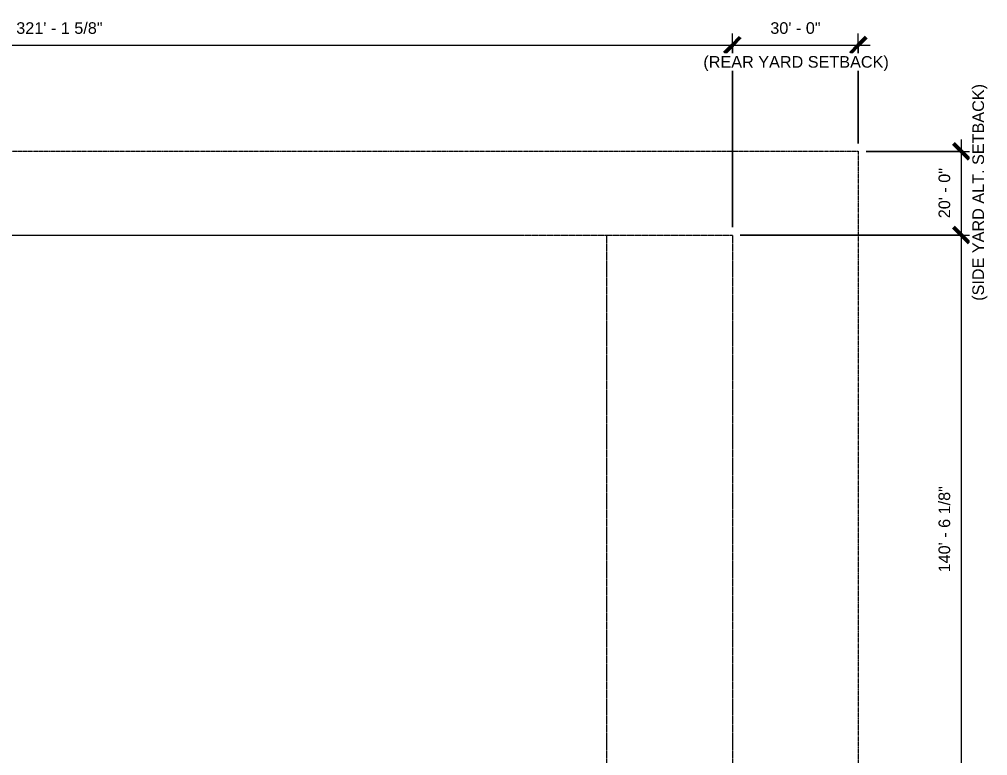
# Model space of a CAD drawing. Header units: inches. Extents: x 1 to 127281, y -26064 to 104775.
# Drawn here: x 24607 to 27378, y -20929 to -18820 of the extents above; entities that cross this region are included whole.
import ezdxf

# ---------------------------------------------------------------- set-up
doc = ezdxf.new("R2010")
doc.units = ezdxf.units.IN
doc.header["$MEASUREMENT"] = 0
doc.linetypes.add('Center 1_4_', pattern=[0.53125, 0.25, -0.09375, 0.09375, -0.09375])
doc.linetypes.add('Hidden', pattern=[0.28125, 0.1875, -0.09375])
for name, color, linetype, lineweight in [('A-ANNO-DIMS', 211, 'Continuous', 9), ('A-ANNO-DIMS-360', 211, 'Continuous', 9), ('A-PROP-SBCK', 71, 'Hidden', 15), ('PROP', 3, 'Center 1_4_', 9)]:
    doc.layers.add(name, color=color, linetype=linetype, lineweight=lineweight)
doc.styles.add('Arial_1', font='arial.ttf', dxfattribs={"height": 33.194237})
doc.dimstyles.new('Linear_-_3_32__Arial_1', dxfattribs={"dimscale": 12, "dimtxt": 33.75, "dimasz": 3.75, "dimexe": 2.8125, "dimexo": 1.875, "dimgap": 1.875, "dimtad": 1, "dimdec": 4, "dimrnd": 0.0625, "dimzin": 1, "dimdsep": 46, "dimlunit": 4, "dimtxsty": 'Arial_1', "dimblk1": 'OBLIQUE', "dimblk2": 'OBLIQUE', "dimsah": 1, "dimcen": 0.09, "dimdle": 2.8125, "dimazin": 0, "dimtfac": 1, "dimtdec": 4, "dimtix": 1, "dimtmove": 0, "dimatfit": 3, "dimfxl": 1, "dimtvp": 1, "dimtfill": 1, "dimfrac": 2, "dimtolj": 1, "dimtzin": 0, "dimarcsym": 2})

# ---------------------------------------------------------------- blocks, each defined once
blk = doc.blocks.new('DIMBLOCK88-Site Plan - Phase 1')
at = {"layer": 'A-ANNO-DIMS-360'}
for p, q in [((22793.9, -20866.6), (22793.9, -18860.3)), ((26647.5, -19415.7), (26647.5, -18860.3)), ((22793.9, -18894.1), (26647.5, -18894.1)), ((22793.9, -18894.1), (22793.9, -20866.6)), ((26647.5, -18894.1), (26647.5, -19415.7))]:
    blk.add_line(p, q, dxfattribs=at)
at = {"layer": 'A-ANNO-DIMS-360', "lineweight": 50}
for p, q in [((22793.9, -18894.1), (22771.4, -18916.6)), ((22793.9, -18894.1), (22816.4, -18871.6)), ((26647.5, -18894.1), (26625, -18916.6)), ((26647.5, -18894.1), (26670, -18871.6))]:
    blk.add_line(p, q, dxfattribs=at)
at = {"layer": 'A-ANNO-DIMS-360', "color": 0, "insert": (24597.9, -18828.5), "char_height": 33.194, "width": 294.715, "attachment_point": 1, "line_spacing_factor": 0.938532, "style": 'Arial_1', "bg_fill": 3, "box_fill_scale": 1.25, "bg_fill_color": 0, "bg_fill_transparency": 0}
blk.add_mtext('321\' - 1 5/8"', dxfattribs=at)
blk = doc.blocks.new('_Oblique')
at = {"color": 0, "linetype": 'ByBlock', "lineweight": -2}
blk.add_line((-0.5, -0.5), (0.5, 0.5), dxfattribs=at)
blk = doc.blocks.new('DIMBLOCK89-Site Plan - Phase 1')
at = {"layer": 'A-ANNO-DIMS-360'}
for p, q in [((26647.5, -19415.7), (26647.5, -18860.3)), ((27007.5, -19175.7), (27007.5, -18860.3)), ((26647.5, -18894.1), (27041.3, -18894.1)), ((26647.5, -18894.1), (26647.5, -19415.7)), ((27007.5, -18894.1), (27007.5, -19175.7))]:
    blk.add_line(p, q, dxfattribs=at)
at = {"layer": 'A-ANNO-DIMS-360', "lineweight": 50}
for p, q in [((26647.5, -18894.1), (26625, -18916.6)), ((26647.5, -18894.1), (26670, -18871.6)), ((27007.5, -18894.1), (26985, -18916.6)), ((27007.5, -18894.1), (27030, -18871.6))]:
    blk.add_line(p, q, dxfattribs=at)
at = {"layer": 'A-ANNO-DIMS-360', "color": 0, "insert": (26755.9, -18828.5), "char_height": 33.19, "width": 171.969, "attachment_point": 1, "line_spacing_factor": 0.938532, "style": 'Arial_1', "bg_fill": 3, "box_fill_scale": 1.25, "bg_fill_color": 0, "bg_fill_transparency": 0}
blk.add_mtext('30\' - 0"', dxfattribs=at)
at = {"layer": 'A-ANNO-DIMS-360', "color": 0, "insert": (26564.3, -18925.4), "char_height": 33.194, "width": 631.8, "attachment_point": 1, "line_spacing_factor": 0.938532, "style": 'Arial_1', "bg_fill": 3, "box_fill_scale": 1.25, "bg_fill_color": 0, "bg_fill_transparency": 0}
blk.add_mtext('(REAR YARD SETBACK)', dxfattribs=at)
blk = doc.blocks.new('DIMBLOCK97-Site Plan - Phase 1')
at = {"layer": 'A-ANNO-DIMS-360', "lineweight": 50}
for p, q in [((27303, -19438.2), (27280.5, -19415.7)), ((27303, -19438.2), (27325.5, -19460.7)), ((27303, -21124.3), (27280.5, -21101.8)), ((27303, -21124.3), (27325.5, -21146.8))]:
    blk.add_line(p, q, dxfattribs=at)
at = {"layer": 'A-ANNO-DIMS-360'}
for p, q in [((26670, -19438.2), (27336.7, -19438.2)), ((27303, -19438.2), (26670, -19438.2)), ((27303, -21124.3), (27303, -19438.2)), ((26293.9, -21124.3), (27336.7, -21124.3)), ((27303, -21124.3), (26293.9, -21124.3))]:
    blk.add_line(p, q, dxfattribs=at)
at = {"layer": 'A-ANNO-DIMS-360', "color": 0, "insert": (27237.4, -20404), "char_height": 33.194, "width": 294.715, "attachment_point": 1, "rotation": 90, "line_spacing_factor": 0.938532, "style": 'Arial_1', "bg_fill": 3, "box_fill_scale": 1.25, "bg_fill_color": 0, "bg_fill_transparency": 0}
blk.add_mtext('140\' - 6 1/8"', dxfattribs=at)
blk = doc.blocks.new('DIMBLOCK98-Site Plan - Phase 1')
at = {"layer": 'A-ANNO-DIMS-360', "lineweight": 50}
for p, q in [((27303, -19198.2), (27280.5, -19175.7)), ((27303, -19198.2), (27325.5, -19220.7)), ((27303, -19438.2), (27280.5, -19415.7)), ((27303, -19438.2), (27325.5, -19460.7))]:
    blk.add_line(p, q, dxfattribs=at)
at = {"layer": 'A-ANNO-DIMS-360'}
for p, q in [((27303, -19438.2), (27303, -19164.4)), ((27030, -19198.2), (27336.7, -19198.2)), ((27303, -19198.2), (27030, -19198.2)), ((26670, -19438.2), (27336.7, -19438.2)), ((27303, -19438.2), (26670, -19438.2))]:
    blk.add_line(p, q, dxfattribs=at)
at = {"layer": 'A-ANNO-DIMS-360', "color": 0, "attachment_point": 1, "rotation": 90, "line_spacing_factor": 0.938532, "style": 'Arial_1', "bg_fill": 3, "box_fill_scale": 1.25, "bg_fill_color": 0, "bg_fill_transparency": 0}
for s, insert, char_height, width in [('(SIDE YARD ALT. SETBACK)', (27334.3, -19626.3), 33.194, 739.592), ('20\' - 0"', (27237.4, -19389.8), 33.19, 171.969)]:
    blk.add_mtext(s, dxfattribs=dict(at, insert=insert, char_height=char_height, width=width))

msp = doc.modelspace()

# ---------------------------------------------------------------- linework, layer by layer
at = {"layer": 'A-PROP-SBCK'}
for p, q in [((21404.235225, -19438.180554), (26647.515225, -19438.180554)), ((26287.515225, -19438.180554), (26287.515225, -25779.864276)), ((26647.515225, -19438.180554), (26647.515225, -25801.376223))]:
    msp.add_line(p, q, dxfattribs=at)
at = {"layer": 'PROP'}
for p, q in [((20984.235225, -19198.180554), (27007.515225, -19198.180554)), ((27007.515225, -19198.180554), (27007.515225, -25943.102221))]:
    msp.add_line(p, q, dxfattribs=at)

# ---------------------------------------------------------------- next in the draw order: dimensions: what is measured, and where the dimension line sits
at = {"layer": 'A-ANNO-DIMS'}
dim = msp.add_linear_dim(base=(26647.515225, -18894.071049), p1=(22793.890225, -20889.05281), p2=(26647.515225, -19438.180554), dimstyle='Linear_-_3_32__Arial_1', override={"dimpost": '<>', "dimfxl": 4117.700322}, dxfattribs=at)
dim.commit()
dim.dimension.update_dxf_attribs({"geometry": 'DIMBLOCK88-Site Plan - Phase 1', "text_midpoint": (24720.702725, -18854.396541)})

# ---------------------------------------------------------------- next in the draw order: dimensions: what is measured, and where the dimension line sits
dim = msp.add_linear_dim(base=(27007.515225, -18894.071049), p1=(26647.515225, -19438.180554), p2=(27007.515225, -19198.180554), text='<>\\X(REAR YARD SETBACK)', dimstyle='Linear_-_3_32__Arial_1', override={"dimpost": '<>', "dimfxl": 432.666153}, dxfattribs=at)
dim.commit()
dim.dimension.update_dxf_attribs({"geometry": 'DIMBLOCK89-Site Plan - Phase 1', "text_midpoint": (26827.515225, -18894.071049)})

# ---------------------------------------------------------------- next in the draw order: dimensions: what is measured, and where the dimension line sits
dim = msp.add_linear_dim(base=(27302.962752, -19438.180554), p1=(26271.390225, -21124.30281), p2=(26647.515225, -19438.180554), angle=90, dimstyle='Linear_-_3_32__Arial_1', override={"dimpost": '<>', "dimfxl": 1727.564262}, dxfattribs=at)
dim.commit()
dim.dimension.update_dxf_attribs({"geometry": 'DIMBLOCK97-Site Plan - Phase 1', "text_midpoint": (27263.299566, -20281.241682)})

# ---------------------------------------------------------------- next in the draw order: dimensions: what is measured, and where the dimension line sits
dim = msp.add_linear_dim(base=(27302.962752, -19198.180554), p1=(26647.515225, -19438.180554), p2=(27007.515225, -19198.180554), angle=90, text='<>\\X(SIDE YARD ALT. SETBACK)', dimstyle='Linear_-_3_32__Arial_1', override={"dimpost": '<>', "dimfxl": 432.666153}, dxfattribs=at)
dim.commit()
dim.dimension.update_dxf_attribs({"geometry": 'DIMBLOCK98-Site Plan - Phase 1', "text_midpoint": (27302.962752, -19318.180554)})

doc.saveas('drawing.dxf')
